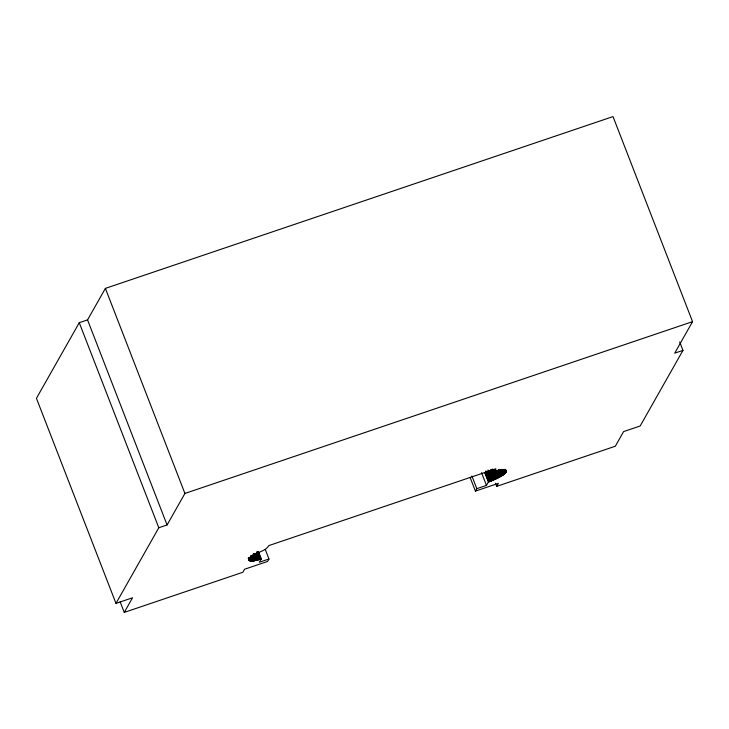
<?xml version="1.0" encoding="UTF-8"?>
<svg xmlns="http://www.w3.org/2000/svg" width="729" height="729" viewBox="0 0 729 729"><rect width="100%" height="100%" fill="white"/><g stroke="black" fill="none" stroke-linecap="round" stroke-linejoin="round"><path stroke-width="1.09" d="M470.087 477.377L475.417 491.118L476.821 488.658L486.462 485.396L488.384 481.997L501.999 475.636L505.306 473.048L506.354 471.043L505.315 470.187L502.737 470.068L493.97 472.155L495.884 468.756L268.746 545.62C265.11 552.773 252.043 552.017 248.881 560.1M506.291 471.608L505.516 469.339M506.199 471.854L505.47 469.494M265.283 549.484L268.974 558.997L267.589 561.458L244.589 569.231L242.885 572.256L124.258 612.406L120.157 601.835M679.692 341.91L682.973 350.367L674.708 353.164L692.55 321.653L613.016 116.594L105.386 288.392L87.544 319.894L79.261 322.701L36.45 398.316L115.984 603.384L132.532 597.789L124.258 612.406M115.984 603.384L158.804 527.76L167.078 524.953L184.92 493.451L692.55 321.653M495.465 483.19L496.695 486.361L498.408 483.336L475.417 491.118M682.973 350.367L640.162 425.991L623.596 431.595L615.322 446.221L496.695 486.361M258.376 551.461L261.264 558.851L259.314 562.259L268.974 558.997M248.935 560.218C252.38 562.259 257.465 559.772 261.246 558.861M249.537 560.71L248.635 558.56M249.318 560.601L248.434 558.441M249.19 560.519L248.224 558.259M505.379 469.74L506.154 471.936M505.288 469.904L506.054 472.11M505.179 470.077L505.944 472.283M505.06 470.26L505.88 472.374M504.504 469.394L505.735 472.565M504.432 469.485L505.662 472.656L504.35 469.585M504.258 469.676L505.397 472.948M504.076 469.877L505.306 473.048M503.976 469.977L505.206 473.148M503.867 470.087L505.097 473.258M503.757 470.187L504.987 473.358M503.648 470.296L504.878 473.467M503.119 469.339L504.76 473.568M503.001 469.449L504.641 473.677M502.873 469.558L504.514 473.786M502.746 469.667L504.386 473.896M502.618 469.777L504.258 474.005M502.481 469.886L504.122 474.114M502.336 470.005L503.976 474.233M502.19 470.114L503.83 474.342M502.044 470.223L503.684 474.451M501.889 470.342L503.529 474.57M501.324 469.403L503.374 474.688M501.169 469.512L503.22 474.798M501.005 469.631L503.056 474.916M500.832 469.749L502.882 475.035M500.668 469.868L502.718 475.153M500.495 469.986L502.545 475.272M500.313 470.105L502.363 475.39M500.13 470.223L502.181 475.508M499.948 470.351L501.999 475.636M499.347 469.412L501.807 475.755M499.165 469.531L501.616 475.873M498.964 469.649L501.424 475.991M499.183 470.834L501.233 476.119M498.982 470.952L501.033 476.237M498.773 471.08L500.823 476.365M498.162 470.141L500.623 476.484M497.953 470.269L500.413 476.611M497.734 470.387L500.194 476.73M497.524 470.515L499.985 476.848M497.306 470.633L499.766 476.976M497.087 470.761L499.547 477.103M496.859 470.879L499.319 477.222M496.64 471.007L499.101 477.349M496.002 470.068L498.873 477.468M496.185 471.244L498.645 477.586M495.948 471.371L498.408 477.714M495.711 471.49L498.171 477.832M495.474 471.617L497.934 477.96M495.237 471.736L497.697 478.078M494.59 470.806L497.46 478.206M494.344 470.925L497.214 478.324M493.651 469.868L496.968 478.443M493.396 469.959L496.731 478.561M492.722 468.984L496.476 478.68M492.95 470.351L496.23 478.807M492.294 469.412L495.975 478.926M492.039 469.531L495.729 479.044M491.783 469.649L495.474 479.163M491.528 469.768L495.219 479.272M491.273 469.877L494.964 479.39M491.018 469.995L494.709 479.509M490.754 470.114L494.444 479.627M490.499 470.223L494.189 479.737M490.234 470.342L493.925 479.855M489.979 470.451L493.67 479.964M489.715 470.56L493.405 480.074M489.451 470.67L493.141 480.183M489.186 470.788L492.877 480.293M488.922 470.888L492.613 480.402M488.658 470.998L492.348 480.511M487.983 470.05L492.084 480.621M488.129 471.216L491.82 480.73M487.865 471.317L491.556 480.83M487.601 471.426L491.291 480.93M487.336 471.526L491.027 481.04M487.072 471.627L490.763 481.14M486.808 471.727L490.499 481.24M486.544 471.827L490.234 481.34M485.869 470.861L489.97 481.432M486.015 472.018L489.706 481.532M485.751 472.11L489.441 481.623M485.487 472.201L489.177 481.714M485.222 472.301L488.913 481.814M484.958 472.383L488.649 481.896M484.703 472.474L488.384 481.997M481.541 472.711L486.462 485.396M471.9 475.973L476.821 488.658M258.531 552.6L260.982 558.943M258.266 552.691L260.727 559.034M257.601 551.716L260.472 559.116M257.337 551.798L260.207 559.198M257.082 551.88L259.952 559.28M256.827 551.962L259.697 559.362M256.991 553.092L259.451 559.435M256.736 553.174L259.196 559.517M256.48 553.247L258.941 559.59M256.234 553.32L258.695 559.662M255.988 553.393L258.449 559.735M255.742 553.457L258.203 559.799M255.496 553.53L257.957 559.872M255.259 553.593L257.72 559.936M255.013 553.657L257.474 560M254.776 553.721L257.237 560.063M254.95 554.833L257 560.118M254.722 554.897L256.763 560.182M254.075 553.894L256.535 560.236M253.847 553.949L256.307 560.291M253.619 554.004L256.079 560.346M253.391 554.049L255.852 560.391M253.173 554.104L255.633 560.446M253.364 555.206L255.414 560.492M253.145 555.252L255.196 560.537M252.927 555.288L254.977 560.574M252.717 555.334L254.767 560.619M252.507 555.37L254.558 560.656M252.307 555.407L254.357 560.692M252.097 555.443L254.148 560.729M251.906 555.471L253.947 560.756M251.705 555.507L253.756 560.792M251.514 555.534L253.564 560.82M251.323 555.562L253.373 560.847M251.131 555.58L253.182 560.865M250.949 555.607L252.999 560.893M251.177 556.683L252.817 560.911M251.004 556.701L252.644 560.929M250.831 556.719L252.471 560.947M250.658 556.728L252.298 560.956M250.494 556.737L252.134 560.966M250.329 556.746L251.97 560.975M250.576 557.813L251.806 560.984M250.421 557.822L251.651 560.993M250.275 557.822L251.496 560.993M249.974 557.822L251.35 560.993M249.837 557.822L251.068 560.993M249.701 557.813L250.931 560.984M249.573 557.803L250.803 560.975M249.318 557.785L250.667 560.966M249.2 557.767L250.43 560.938M248.972 557.731L250.311 560.92M248.862 557.712L250.093 560.883M248.753 557.685L249.983 560.856M248.881 558.66L249.792 560.811M105.386 288.392L184.92 493.451M87.544 319.894L167.078 524.953M79.261 322.701L158.804 527.76"/></g></svg>
